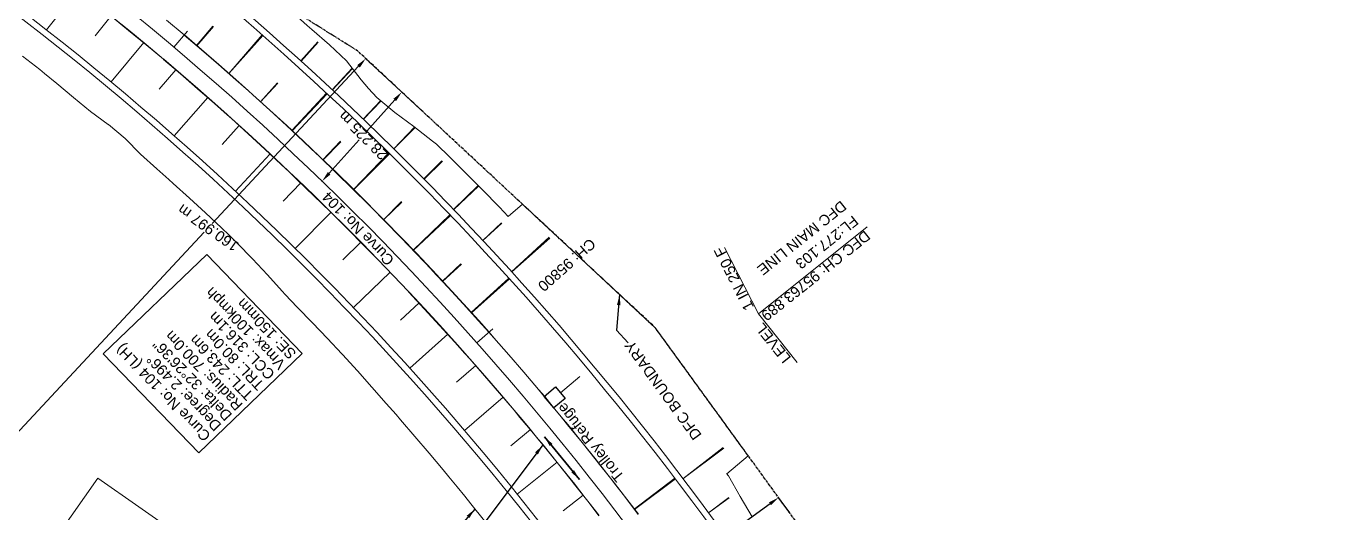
# Model space of a CAD drawing. Header units: metres. Extents: x 644418 to 1306172, y 3366650 to 6747308.
# Drawn here: x 655431.6 to 655736.7, y 3371952.9 to 3372068 of the extents above; entities that cross this region are included whole.
import ezdxf

# ---------------------------------------------------------------- set-up
doc = ezdxf.new("R2010")
doc.units = ezdxf.units.M
doc.header["$MEASUREMENT"] = 0
doc.linetypes.add('CENTER', pattern=[2, 1.25, -0.25, 0.25, -0.25])
doc.layers.get('Defpoints').update_dxf_attribs({"lineweight": 0})
for name, color, linetype, lineweight in [('BOUNDARY DIMENTION', 10, 'Continuous', 0), ('Proposed Chainage', 10, 'Continuous', 0), ('Proposed Curve_Details', 10, 'Continuous', 0), ('Proposed Curve_Details Connecting line', 10, 'Continuous', 0), ('PROPOSED DFC TRACK', 1, 'Continuous', 0), ('PROPOSED DFCC TOE LINE', 239, 'Continuous', 0), ('PROPOSED DFCC TOE SLOPES', 239, 'Continuous', 0), ('PROPOSED DFCC TRACK', 1, 'Continuous', 0), ('PROPOSED GRADES IN PLAN', 10, 'Continuous', 0)]:
    doc.layers.add(name, color=color, linetype=linetype, lineweight=lineweight)
for name, color, linetype in [('DFCC Boundary', 6, 'CENTER'), ('PROPOSED DFCC FORMATION LINE', 187, 'Continuous'), ('PROPOSED FORMATION LINE - PLAN', 187, 'Continuous'), ('Trolley Refuse', 10, 'Continuous')]:
    doc.layers.add(name, color=color, linetype=linetype)
doc.styles.get("Standard").update_dxf_attribs({"font": 'arial.ttf'})
doc.styles.add('Style-Arial', font='arial.ttf')
doc.dimstyles.new('DIM', dxfattribs={"dimtxt": 2.5, "dimasz": 2.5, "dimexe": 0.18, "dimexo": 0.0625, "dimgap": 0.09, "dimtad": 0, "dimtih": 1, "dimtoh": 1, "dimdec": 3, "dimzin": 0, "dimdsep": 46, "dimtxsty": 'Standard', "dimcen": 0.09, "dimadec": 0, "dimazin": 0, "dimtfac": 1, "dimtdec": 3, "dimtofl": 0, "dimtmove": 0, "dimatfit": 3, "dimfxl": 1, "dimtolj": 1, "dimtzin": 0, "dimarcsym": 0})
doc.dimstyles.new('ISO-25', dxfattribs={"dimtxt": 2.5, "dimasz": 2.5, "dimexe": 1.25, "dimexo": 0.625, "dimtad": 1, "dimtxsty": 'Standard', "dimcen": 2.5, "dimadec": 0, "dimazin": 0, "dimtfac": 1, "dimtmove": 0, "dimatfit": 3, "dimfxl": 1, "dimarcsym": 0})

# ---------------------------------------------------------------- blocks, each defined once
blk = doc.blocks.new('*D1632')
at = {"layer": 'BOUNDARY DIMENTION', "color": 0, "lineweight": -2, "transparency": 16777216}
for p, q in [((655520.2, 3372052.39), (655520.12, 3372052.46)), ((655518.59, 3372050.48), (655512.03, 3372043.14)), ((655503.11, 3372033.16), (655510.21, 3372041.1)), ((655501.4, 3372031.34), (655501.31, 3372031.42))]:
    blk.add_line(p, q, dxfattribs=at)
at = {"layer": 'BOUNDARY DIMENTION', "color": 0, "transparency": 16777216}
for points in [[(655518.27, 3372050.76), (655518.9, 3372050.2), (655520.25, 3372052.34)], [(655502.8, 3372033.44), (655503.42, 3372032.88), (655501.44, 3372031.3)]]:
    blk.add_solid(points, dxfattribs=at)
at = {"layer": 'Defpoints', "color": 0, "transparency": 16777216}
for p in [(655520.25, 3372052.34), (655520.25, 3372052.34), (655501.44, 3372031.3)]:
    blk.add_point(p, dxfattribs=at)
at = {"layer": 'BOUNDARY DIMENTION', "color": 0, "transparency": 16777216, "insert": (655511.12, 3372042.12), "char_height": 2.5, "attachment_point": 5, "rotation": 135}
blk.add_mtext('\\A1;28.225 m', dxfattribs=at)
blk = doc.blocks.new('*D1881')
at = {"layer": 'Defpoints', "color": 0, "linetype": 'Continuous', "ltscale": 0.5, "transparency": 16777216}
for p in [(655609.14, 3371956.6), (655611.78, 3371952.95), (655494.37, 3371867.81)]:
    blk.add_point(p, dxfattribs=at)
at = {"layer": 'DFCC Boundary', "color": 0, "linetype": 'Continuous', "lineweight": -2, "ltscale": 0.5, "transparency": 16777216}
for p, q in [((655607.12, 3371955.13), (655549.09, 3371913.05)), ((655611.75, 3371953), (655609.03, 3371956.74)), ((655493.75, 3371872.92), (655546.75, 3371911.35)), ((655494.33, 3371867.86), (655491.62, 3371871.6))]:
    blk.add_line(p, q, dxfattribs=at)
at = {"layer": 'DFCC Boundary', "color": 0, "linetype": 'Continuous', "ltscale": 0.5, "transparency": 16777216}
for points in [[(655606.87, 3371955.47), (655607.36, 3371954.79), (655609.14, 3371956.6)], [(655493.51, 3371873.26), (655493.99, 3371872.58), (655491.73, 3371871.45)]]:
    blk.add_solid(points, dxfattribs=at)
at = {"layer": 'DFCC Boundary', "color": 0, "linetype": 'Continuous', "ltscale": 0.5, "transparency": 16777216, "insert": (655547.92, 3371912.2), "char_height": 2.5, "attachment_point": 5, "rotation": 145}
blk.add_mtext('\\A1;145.036 m', dxfattribs=at)
blk = doc.blocks.new('*D1882')
at = {"layer": 'Defpoints', "color": 0, "linetype": 'Continuous', "ltscale": 0.5, "transparency": 16777216}
for p in [(655511.75, 3372060.25), (655525.31, 3372047.64), (655415.65, 3371929.77)]:
    blk.add_point(p, dxfattribs=at)
at = {"layer": 'DFCC Boundary', "color": 0, "linetype": 'Continuous', "lineweight": -2, "ltscale": 0.5, "transparency": 16777216}
for p, q in [((655510.05, 3372058.42), (655475.5, 3372021.29)), ((655525.26, 3372047.68), (655511.62, 3372060.38)), ((655403.79, 3371944.21), (655473.62, 3372019.27)), ((655415.6, 3371929.81), (655401.95, 3371942.5))]:
    blk.add_line(p, q, dxfattribs=at)
at = {"layer": 'DFCC Boundary', "color": 0, "linetype": 'Continuous', "ltscale": 0.5, "transparency": 16777216}
for points in [[(655509.74, 3372058.71), (655510.35, 3372058.14), (655511.75, 3372060.25)], [(655403.48, 3371944.49), (655404.09, 3371943.93), (655402.09, 3371942.38)]]:
    blk.add_solid(points, dxfattribs=at)
at = {"layer": 'DFCC Boundary', "color": 0, "linetype": 'Continuous', "ltscale": 0.5, "transparency": 16777216, "insert": (655474.56, 3372020.28), "char_height": 2.5, "attachment_point": 5, "rotation": 145}
blk.add_mtext('\\A1;160.997 m', dxfattribs=at)

msp = doc.modelspace()

# ---------------------------------------------------------------- linework, layer by layer
at = {"layer": 'DFCC Boundary', "ltscale": 0.5, "flags": 128}
msp.add_lwpolyline([(655695.597, 3371812.1897), (655640.8822, 3371912.823), (655580.0449, 3371996.7158), (655509.7792, 3372062.0857), (655426.9534, 3372113.9756), (655342.6069, 3372167.9462), (655257.8854, 3372221.2222), (655173.2688, 3372275.363), (655087.3459, 3372327.2788), (655002.8598, 3372380.6107), (654914.5097, 3372429.9473), (654741.1355, 3372529.4419), (654650.033, 3372576.4159), (654568.6995, 3372626.155), (654571.9877, 3372630.6369), (654391.4686, 3372756.327), (654377.1337, 3372736.8494), (654004.4289, 3373016.6995), (654007.7887, 3373020.6424), (653690.5739, 3373253.6486), (653690.5425, 3373253.6059), (653433.8132, 3373453.1485), (653440.7668, 3373462.5592), (653208.8394, 3373636.5534), (653216.1698, 3373646.5105), (653142.1983, 3373700.8896), (653053.6963, 3373771.1122), (652994.4341, 3373810.5255), (652929.3691, 3373859.5713), (652860.9168, 3373902.1103), (652749.6028, 3373984.4705), (652631.2396, 3374070.7175), (652636.2281, 3374078.1704), (652537.912, 3374145.7283), (652392.904, 3374241.2711), (652388.7719, 3374235.6812), (652308.569, 3374304.8076), (652315.9256, 3374314.7669), (652103.9815, 3374448.7876), (652083.1937, 3374464.1943), (652072.7494, 3374471.9329), (652052.3219, 3374487.0684), (652038.1897, 3374497.5387), (652024.0173, 3374508.0388), (652009.8347, 3374518.5254), (651995.6683, 3374529), (651981.7515, 3374539.2836), (651967.8828, 3374549.5317), (651954.6903, 3374559.2866), (651941.4997, 3374569.04), (651923.9377, 3374582.0168), (651906.3215, 3374595.0337), (651892.0868, 3374605.5547), (651877.7985, 3374616.1153), (651861.6288, 3374628.0564), (651845.5071, 3374639.9619), (651829.5757, 3374651.7544), (651824.7911, 3374655.296), (651813.6747, 3374663.5244), (651797.4592, 3374675.4968), (651792.6217, 3374679.0685), (651809.3453, 3374701.6999), (651798.0335, 3374710.0518), (651782.3495, 3374721.6444), (651766.6655, 3374733.2369), (651750.5163, 3374745.1875), (651734.3118, 3374757.179), (651717.3274, 3374769.6994), (651700.4625, 3374782.1317), (651684.6001, 3374793.8578), (651668.5938, 3374805.6902), (651652.6806, 3374817.4203), (651636.8173, 3374829.1137), (651620.9269, 3374840.8662), (651604.9647, 3374852.6718), (651588.7459, 3374864.6312), (651572.5882, 3374876.5455), (651556.6943, 3374888.2868), (651540.8409, 3374899.9983), (651524.5553, 3374912.0488), (651508.2568, 3374924.109), (651492.7938, 3374935.5157), (651477.3997, 3374946.8715), (651461.3291, 3374958.7436), (651445.2311, 3374970.6359), (651429.3555, 3374982.3615), (651413.4375, 3374994.1184), (651396.6322, 3375006.522), (651379.7761, 3375018.963), (651363.6644, 3375030.8565), (651352.7728, 3375038.8965), (651331.6522, 3375054.4784), (651315.7738, 3375066.1947), (651299.7306, 3375078.0412), (651283.6239, 3375089.9346), (651273.9044, 3375097.1057), (651264.2377, 3375104.2378), (651243.4187, 3375119.6324), (651222.5077, 3375135.095), (651201.5462, 3375150.5784), (651180.4926, 3375166.1298), (651161.7365, 3375179.9701), (651143.0969, 3375193.7244), (651126.6442, 3375205.9373), (651110.0563, 3375218.2505), (651088.7204, 3375233.9244), (651067.5473, 3375249.4788), (651049.4448, 3375262.8672), (651031.0656, 3375276.4601), (651013.3004, 3375289.5618), (650995.6557, 3375302.5748), (650975.556, 3375317.4171), (650955.4878, 3375332.2363), (650948.8014, 3375337.1771), (650951.4372, 3375340.7501), (650937.0874, 3375351.3535), (650916.0918, 3375366.8677), (650897.9224, 3375380.2929), (650879.805, 3375393.6796), (650866.8386, 3375403.2309), (650853.9116, 3375412.7532), (650835.5886, 3375426.289), (650817.2946, 3375439.8035), (650797.968, 3375454.1206), (650778.7222, 3375468.3781), (650760.7655, 3375481.6337), (650742.8011, 3375494.8949), (650723.0807, 3375509.4255), (650703.3693, 3375523.9495), (650688.6613, 3375534.8372), (650673.8463, 3375545.804), (650653.7938, 3375560.6295), (650633.6894, 3375575.4932), (650612.6421, 3375591.0542), (650592.0153, 3375606.3042), (650570.0328, 3375622.5591), (650548.5001, 3375638.4814), (650530.5234, 3375651.793), (650512.3606, 3375665.2423), (650494.7465, 3375678.2665), (650476.9008, 3375691.462), (650459.2976, 3375704.4721), (650441.3132, 3375717.7633), (650427.1261, 3375728.1319), (650413.8099, 3375737.864), (650402.677, 3375746.2697), (650389.8486, 3375755.6668), (650377.7322, 3375764.5425), (650360.7275, 3375777.1141), (650343.7744, 3375789.6482), (650325.0342, 3375803.5254), (650306.3109, 3375817.39), (650287.6225, 3375831.2124), (650268.717, 3375845.1957), (650250.337, 3375858.8009), (650231.8256, 3375872.5033), (650215.4559, 3375884.6355), (650199.261, 3375896.6381), (650189.9351, 3375903.5429), (650184.6476, 3375907.4517), (650170.3331, 3375918.0338), (650153.2211, 3375930.7288), (650135.9365, 3375943.5518), (650119.2313, 3375955.9159), (650102.3769, 3375968.3905), (650085.2738, 3375981.0461), (650068.2078, 3375993.6742), (650052.7787, 3376005.1011), (650037.4384, 3376016.4621), (650022.1728, 3376027.766), (650006.9632, 3376039.0283), (649974.7512, 3376062.8762), (649961.4537, 3376072.7117), (649948.2091, 3376082.508), (649944.476, 3376085.2722), (649918.728, 3376050.5341), (649909.4316, 3376057.4177), (649896.4092, 3376067.0604), (649893.7832, 3376069.0128), (649891.1645, 3376070.9437), (649888.4639, 3376072.9569), (649875.744, 3376082.3694), (649867.5551, 3376088.4016), (649853.4118, 3376098.8745), (649839.2513, 3376109.3603), (649829.0749, 3376116.9005), (649827.2194, 3376118.2675), (649818.0867, 3376125.0366), (649808.8566, 3376131.8779), (649793.2502, 3376143.4201), (649777.6288, 3376154.9733), (649763.6321, 3376165.3144), (649749.5741, 3376175.7007), (649733.9228, 3376187.2754), (649718.3343, 3376198.8036), (649705.3241, 3376208.4391), (649692.3703, 3376218.0327), (649678.0208, 3376228.6769), (649663.5747, 3376239.3366), (649646.4625, 3376252.0623), (649634.6272, 3376260.744), (649624.9192, 3376267.9946), (649615.0208, 3376275.3876), (649599.9831, 3376286.4834), (649588.9857, 3376294.598), (649590.032, 3376296.0132), (649586.1685, 3376298.8639), (649569.3593, 3376311.3207), (649552.641, 3376323.7102), (649537.2353, 3376335.0739), (649521.9792, 3376346.327), (649506.2408, 3376358.0035), (649490.3575, 3376369.7875), (649475.7578, 3376380.5673), (649461.1933, 3376391.3211), (649445.4753, 3376402.9572), (649429.8494, 3376414.5253), (649414.4906, 3376425.9209), (649378.3483, 3376452.6365), (649368.4603, 3376459.9984), (649352.6509, 3376471.6682), (649336.6992, 3376483.4434), (649322.3941, 3376494.1037), (649307.6557, 3376505.0862), (649290.8736, 3376517.4208), (649273.972, 3376529.8435), (649258.1992, 3376541.4854), (649242.2966, 3376553.2232), (649226.5432, 3376564.8634), (649210.8826, 3376576.435), (649195.2207, 3376588.0769), (649179.5326, 3376599.7383), (649164.9134, 3376610.5118), (649150.5177, 3376621.1205), (649135.415, 3376632.3287), (649120.2337, 3376643.5954), (649107.8929, 3376652.6743), (649095.5927, 3376661.7234), (649079.5687, 3376673.5769), (649063.4846, 3376685.4748), (649046.5651, 3376697.9756), (649029.6506, 3376710.4727), (649013.3465, 3376722.5351), (648996.9805, 3376734.6431), (648980.3936, 3376746.8979), (648963.6626, 3376759.259), (648946.7453, 3376771.7643), (648929.6945, 3376784.3682), (648913.5118, 3376796.3614), (648897.2206, 3376808.435), (648876.2496, 3376823.9678), (648855.1325, 3376839.6089), (648839.3985, 3376851.2044), (648823.6596, 3376862.8037), (648806.187, 3376875.7235), (648788.7814, 3376888.5937), (648772.4766, 3376900.6763), (648756.1277, 3376912.7915), (648748.6058, 3376918.3049), (648733.321, 3376929.6306), (648718.1841, 3376940.8501), (648694.1574, 3376958.9078), (648686.9154, 3376964.1595), (648685.9321, 3376964.8321), (648667.95, 3376978.2197), (648649.3198, 3376992.1471), (648633.5557, 3377003.8368), (648617.684, 3377015.6038), (648613.3865, 3377018.7718), (648613.1308, 3377018.4261), (648605.39, 3377024.1325), (648593.439, 3377032.9404), (648576.5994, 3377045.3816), (648559.8787, 3377057.7351), (648542.9247, 3377070.3132), (648525.9483, 3377082.908), (648511.3109, 3377093.7409), (648496.5572, 3377104.6599), (648477.562, 3377118.7172), (648458.5464, 3377132.7896), (648451.3349, 3377138.2101), (648435.5918, 3377149.862), (648422.1096, 3377159.9046), (648408.3664, 3377170.0637), (648394.6863, 3377180.1761), (648381.6588, 3377189.818), (648368.6059, 3377199.4787), (648354.1188, 3377210.196), (648339.6473, 3377220.9017), (648325.8166, 3377231.1386), (648311.9735, 3377241.3853), (648297.2469, 3377252.2824), (648283.6168, 3377262.3688), (648282.6002, 3377260.9951), (648281.5015, 3377261.8082), (648268.446, 3377271.4578), (648255.3849, 3377281.1115), (648243.3023, 3377290.0413), (648231.5826, 3377298.7116), (648230.1246, 3377299.843), (648216.137, 3377310.1827), (648202.3989, 3377320.3379), (648187.9045, 3377331.0225), (648173.4524, 3377341.7035), (648159.964, 3377351.7009), (648146.3755, 3377361.7726), (648132.3698, 3377372.1252), (648118.3132, 3377382.5155), (648104.5683, 3377392.6752), (648090.8453, 3377402.8186), (648079.0331, 3377411.5788), (648067.1746, 3377420.3734), (648052.1864, 3377431.461), (648037.1291, 3377442.5999), (648023.4384, 3377452.7367), (648009.6421, 3377462.9518), (647998.5681, 3377471.1475), (647977.6651, 3377486.6371), (647970.8013, 3377491.7424), (647954.3046, 3377504.0127), (647940.5645, 3377514.1537), (647927.1436, 3377524.0583), (647912.5029, 3377534.9198), (647897.7662, 3377545.8524), (647883.3488, 3377556.5286), (647868.9785, 3377567.1699), (647855.3948, 3377577.2425), (647841.7032, 3377587.3948), (647828.8284, 3377596.8277), (647815.9828, 3377606.2395), (647798.869, 3377618.9232), (647787.996, 3377626.9816), (647769.1212, 3377640.9619), (647756.6675, 3377650.183), (647742.624, 3377660.5991), (647728.5049, 3377671.0713), (647713.635, 3377682.0926), (647698.699, 3377693.1628), (647681.9918, 3377705.517), (647665.4025, 3377717.7839), (647652.0515, 3377727.6811), (647638.8028, 3377737.5025), (647625.2604, 3377747.546), (647611.724, 3377757.585), (647601.846, 3377764.9047), (647586.5632, 3377776.2354), (647574.9107, 3377784.8659), (647552.1318, 3377801.7377), (647544.5766, 3377807.3492), (647531.2096, 3377817.2774), (647518.7824, 3377826.4783), (647506.3678, 3377835.6698), (647493.0662, 3377845.5438), (647479.7149, 3377855.4547), (647466.3541, 3377865.3556), (647452.9886, 3377875.26), (647440.1702, 3377884.755), (647427.3392, 3377894.2595), (647421.9004, 3377898.2902), (647422.4016, 3377898.9655), (647413.1507, 3377905.8213), (647398.5546, 3377916.6386), (647385.2867, 3377926.4568), (647372.1159, 3377936.2032), (647357.4127, 3377947.1112), (647351.2811, 3377951.6601), (647330.0092, 3377967.4105), (647317.4471, 3377976.6964), (647304.414, 3377986.3606), (647291.335, 3377996.0589), (647278.7541, 3378005.3917), (647266.0777, 3378014.7954), (647252.9457, 3378024.4462), (647239.9839, 3378033.9719), (647225.7512, 3378044.5255), (647211.5179, 3378055.0796), (647196.511, 3378066.208), (647181.4966, 3378077.3419), (647167.7872, 3378087.5064), (647154.0498, 3378097.6917), (647140.7668, 3378107.5414), (647127.4862, 3378117.3893), (647113.2521, 3378127.9375), (647099.0375, 3378138.4713), (647085.0268, 3378148.8592), (647070.9977, 3378159.2608), (647056.5444, 3378169.9697), (647042.0873, 3378180.6814), (647027.5624, 3378191.4464), (647013.0728, 3378202.1851), (646999.864, 3378211.9684), (646986.6741, 3378221.7376), (646973.6148, 3378231.4185), (646960.4875, 3378241.1499), (646945.7953, 3378252.0414), (646931.0256, 3378262.9902), (646930.6274, 3378263.2852), (646951.9475, 3378292.0562)], dxfattribs=at)
at = {"layer": 'Proposed Chainage', "linetype": 'Continuous', "lineweight": 0, "flags": 128}
for points in [[(655469.7205, 3372066.756), (655466.4916, 3372062.9383)], [(655541.7191, 3371996.4543), (655537.9796, 3371993.1353)]]:
    msp.add_lwpolyline(points, dxfattribs=at)
at = {"layer": 'Proposed Curve_Details'}
msp.add_lwpolyline([(655496.7341, 3371990.6), (655472.3394, 3371967.1566), (655449.834, 3371990.5753), (655474.2288, 3372014.0186)], close=True, dxfattribs=at)
at = {"layer": 'Proposed Curve_Details Connecting line'}
msp.add_lwpolyline([(655477.5237, 3371940.9111), (655458.1177, 3371913.1965), (655429.1289, 3371933.4947), (655448.5349, 3371961.2093)], close=True, dxfattribs=at)
at = {"layer": 'PROPOSED DFCC FORMATION LINE', "lineweight": 0, "flags": 128}
for points in [[(655566.7613, 3371952.3135), (655564.4286, 3371955.336), (655563.5012, 3371956.5282), (655560.6814, 3371960.1208), (655560.2091, 3371960.7178), (655556.8849, 3371964.8821), (655553.529, 3371969.0209), (655552.0097, 3371970.8734), (655550.1415, 3371973.1338), (655548.1273, 3371975.5493), (655546.7227, 3371977.2207), (655543.2726, 3371981.2813), (655539.7916, 3371985.3153), (655536.2798, 3371989.3227), (655535.1376, 3371990.6128), (655532.7374, 3371993.303), (655529.1647, 3371997.2561), (655525.5618, 3372001.1817), (655521.929, 3372005.0797), (655521.7228, 3372005.2991), (655518.2665, 3372008.9497), (655514.5744, 3372012.7916), (655510.8531, 3372016.6051), (655507.894, 3372019.5961), (655507.1026, 3372020.39), (655503.3234, 3372024.1461), (655499.5154, 3372027.8732), (655495.6791, 3372031.571), (655493.6624, 3372033.4923), (655491.8146, 3372035.2393), (655487.9221, 3372038.878), (655484.0019, 3372042.4868), (655480.0542, 3372046.0654), (655479.0397, 3372046.9763), (655476.0792, 3372049.6138), (655472.0771, 3372053.1316), (655468.0483, 3372056.6187), (655464.0376, 3372060.037), (655463.9929, 3372060.0748), (655459.9111, 3372063.4998), (655455.8033, 3372066.8935), (655451.6696, 3372070.2556)], [(655566.8009, 3371952.3439), (655564.4681, 3371955.3666), (655563.5407, 3371956.5589), (655560.7206, 3371960.1518), (655560.2483, 3371960.7489), (655556.9239, 3371964.9135), (655553.5677, 3371969.0525), (655552.0483, 3371970.9052), (655550.18, 3371973.1657), (655548.1656, 3371975.5814), (655546.7609, 3371977.2529), (655543.3106, 3371981.3138), (655539.8293, 3371985.3482), (655536.3173, 3371989.3558), (655535.175, 3371990.646), (655532.7746, 3371993.3364), (655529.2017, 3371997.2897), (655525.5985, 3372001.2157), (655521.9654, 3372005.1139), (655521.7593, 3372005.3333), (655518.3026, 3372008.9842), (655514.6103, 3372012.8263), (655510.8887, 3372016.6401), (655507.9295, 3372019.6314), (655507.138, 3372020.4253), (655503.3585, 3372024.1817), (655499.5503, 3372027.909), (655495.7137, 3372031.6071), (655493.6968, 3372033.5286), (655491.8489, 3372035.2757), (655487.9561, 3372038.9147), (655484.0356, 3372042.5237), (655480.0876, 3372046.1026), (655479.073, 3372047.0135), (655476.1123, 3372049.6512), (655472.11, 3372053.1693), (655468.0809, 3372056.6566), (655464.0699, 3372060.0751), (655464.0252, 3372060.113), (655459.9431, 3372063.5383), (655455.835, 3372066.9322), (655451.701, 3372070.2945)], [(655576.0136, 3371952.6244), (655572.7509, 3371956.9099), (655570.393, 3371959.9652), (655569.4555, 3371961.1703), (655566.6051, 3371964.8019), (655566.1277, 3371965.4053), (655562.7675, 3371969.6148), (655559.3752, 3371973.7984), (655557.8394, 3371975.6711), (655555.9509, 3371977.956), (655553.9148, 3371980.3977), (655552.495, 3371982.0872), (655549.0075, 3371986.1918), (655545.4887, 3371990.2696), (655541.9389, 3371994.3204), (655540.7843, 3371995.6245), (655538.3581, 3371998.3439), (655534.7466, 3372002.3398), (655531.1047, 3372006.3081), (655527.4324, 3372010.2483), (655527.224, 3372010.4701), (655523.7302, 3372014.1603), (655519.9981, 3372018.0438), (655516.2364, 3372021.8987), (655513.2453, 3372024.9222), (655512.4453, 3372025.7246), (655508.625, 3372029.5215), (655504.7758, 3372033.289), (655500.8979, 3372037.0269), (655498.8593, 3372038.9691), (655496.9915, 3372040.735), (655493.0568, 3372044.4132), (655489.094, 3372048.0611), (655485.1035, 3372051.6785), (655484.078, 3372052.5992), (655481.0854, 3372055.2653), (655477.04, 3372058.8213), (655472.9674, 3372062.3462), (655468.9133, 3372065.8016), (655468.868, 3372065.8398), (655464.742, 3372069.302)], [(655576.0535, 3371952.6545), (655572.7906, 3371956.9403), (655570.4325, 3371959.9958), (655569.495, 3371961.201), (655566.6443, 3371964.8329), (655566.1669, 3371965.4364), (655562.8064, 3371969.6461), (655559.4139, 3371973.8301), (655557.878, 3371975.7029), (655555.9894, 3371977.9879), (655553.9532, 3371980.4298), (655552.5332, 3371982.1194), (655549.0455, 3371986.2243), (655545.5265, 3371990.3024), (655541.9763, 3371994.3535), (655540.8217, 3371995.6577), (655538.3953, 3371998.3773), (655534.7836, 3372002.3735), (655531.1414, 3372006.342), (655527.4689, 3372010.2825), (655527.2605, 3372010.5043), (655523.7664, 3372014.1948), (655520.034, 3372018.0786), (655516.272, 3372021.9337), (655513.2807, 3372024.9575), (655512.4807, 3372025.76), (655508.6601, 3372029.5571), (655504.8107, 3372033.3248), (655500.9324, 3372037.063), (655498.8937, 3372039.0053), (655497.0257, 3372040.7714), (655493.0908, 3372044.4498), (655489.1277, 3372048.098), (655485.1369, 3372051.7157), (655484.1114, 3372052.6365), (655481.1185, 3372055.3028), (655477.0728, 3372058.859), (655473, 3372062.3841), (655468.9456, 3372065.8397), (655468.9003, 3372065.878), (655464.774, 3372069.3404)]]:
    msp.add_lwpolyline(points, dxfattribs=at)
at = {"layer": 'PROPOSED DFCC TOE LINE', "lineweight": 0, "flags": 128}
for points in [[(655667.8644, 3371824.4924), (655667.3891, 3371825.4002), (655664.9139, 3371830.126), (655662.4295, 3371834.8635), (655659.9383, 3371839.6021), (655657.4361, 3371844.344), (655654.9205, 3371849.0879), (655652.389, 3371853.8324), (655649.8391, 3371858.5763), (655647.2685, 3371863.3182), (655644.6746, 3371868.0565), (655642.0552, 3371872.79), (655639.4077, 3371877.517), (655636.7298, 3371882.236), (655634.0191, 3371886.9455), (655631.2732, 3371891.6438), (655628.5058, 3371896.3027, 0.10707632), (655421.2253, 3372117.454, 0.10707632)], [(655668.4974, 3371826.517), (655666.2427, 3371830.8219), (655663.7575, 3371835.5608), (655661.2655, 3371840.3011), (655658.7621, 3371845.0454), (655656.2448, 3371849.7923), (655653.7113, 3371854.5406), (655651.1591, 3371859.2889), (655648.5857, 3371864.0357), (655645.9888, 3371868.7798), (655643.3658, 3371873.5196), (655640.7143, 3371878.2536), (655638.0321, 3371882.9803), (655635.3166, 3371887.6981), (655632.5656, 3371892.4053), (655629.794, 3371897.0712, 0.09893925), (655440.874, 3372105.2544, 0.09893925)], [(655639.5613, 3371810.4234), (655639.395, 3371810.741), (655636.9211, 3371815.4644), (655634.4516, 3371820.1733), (655631.9793, 3371824.8762), (655629.5034, 3371829.5681), (655627.0218, 3371834.2479), (655624.5321, 3371838.9142), (655622.0319, 3371843.5657), (655619.5189, 3371848.2012), (655616.9909, 3371852.8193), (655614.4455, 3371857.4187), (655611.8807, 3371861.9981), (655609.2942, 3371866.5561), (655606.6839, 3371871.0912), (655604.0476, 3371875.6022), (655601.3676, 3371880.1137, 0.11334938), (655389.1444, 3372100.9494)], [(655638.7697, 3371808.7017), (655638.0662, 3371810.0451), (655635.5923, 3371814.7684), (655633.1236, 3371819.476), (655630.6521, 3371824.1772), (655628.1775, 3371828.8668), (655625.6975, 3371833.5435), (655623.2098, 3371838.206), (655620.7119, 3371842.8532), (655618.2016, 3371847.4836), (655615.6767, 3371852.096), (655613.135, 3371856.6891), (655610.5741, 3371861.2615), (655607.9919, 3371865.8118), (655605.3863, 3371870.3387), (655602.7552, 3371874.8407), (655600.0794, 3371879.3452, 0.11334729), (655388.3253, 3372099.6928)]]:
    msp.add_lwpolyline(points, format="xyb", dxfattribs=at)
for points in [[(655492.7331, 3372072.765), (655494.8903, 3372070.8498), (655497.9606, 3372068.0928), (655499.0133, 3372067.1414), (655503.1807, 3372063.4814), (655507.2305, 3372059.6924), (655510.6446, 3372055.229), (655512.3615, 3372053.1982), (655514.3357, 3372051.0752), (655518.6328, 3372047.5554), (655523.0823, 3372044.1797), (655527.5283, 3372040.785), (655528.4607, 3372040.0659), (655531.5803, 3372036.9868), (655535.5036, 3372033.0592), (655539.4113, 3372029.1149), (655543.0704, 3372025.3652), (655543.2894, 3372025.1405), (655545.3361, 3372023.0007)], [(655539.7634, 3371951.1073), (655536.5414, 3371955.1383), (655535.0828, 3371956.943), (655533.2864, 3371959.143), (655531.3485, 3371961.4934), (655529.9971, 3371963.1198), (655526.6774, 3371967.0716), (655523.33, 3371971.0003), (655519.972, 3371974.9207), (655518.8839, 3371976.1869), (655516.5972, 3371978.8276), (655513.1925, 3371982.7093), (655509.758, 3371986.5655), (655506.2609, 3371990.3648), (655506.0617, 3371990.578), (655502.7222, 3371994.1256), (655499.1545, 3371997.8591), (655495.5578, 3372001.5647), (655492.7456, 3372004.5191), (655492.0185, 3372005.3285), (655488.5395, 3372009.1567), (655485.0298, 3372012.9595), (655481.4368, 3372016.6816), (655479.4864, 3372018.553), (655477.6994, 3372020.2549), (655473.9354, 3372023.8004), (655470.1451, 3372027.3181), (655466.3163, 3372030.7938), (655465.3272, 3372031.6727), (655462.4413, 3372034.2179), (655458.6065, 3372037.688), (655454.9535, 3372041.3719), (655451.0474, 3372044.6783), (655451.0011, 3372044.7117), (655446.7832, 3372047.7325), (655442.7931, 3372051.0222), (655438.8461, 3372054.3654), (655435.97, 3372056.7492), (655434.8598, 3372057.6624), (655430.7871, 3372060.8514)], [(655545.3361, 3372023.0007), (655548.7407, 3372025.8388), (655580.0449, 3371996.7158), (655601.9976, 3371966.4437), (655596.9261, 3371962.216)], [(655596.8758, 3371962.2801), (655597.3016, 3371961.7377), (655600.0701, 3371956.8761), (655602.8759, 3371952.0534)]]:
    msp.add_lwpolyline(points, dxfattribs=at)
at = {"layer": 'PROPOSED DFCC TOE SLOPES', "linetype": 'Continuous', "lineweight": 0, "flags": 128}
for points in [[(655443.8779, 3372076.5128), (655436.4475, 3372067.0265)], [(655451.6637, 3372070.3245), (655447.8802, 3372065.6356)], [(655471.8168, 3372063.3269), (655475.7006, 3372067.9331)], [(655471.8574, 3372063.2923), (655475.8064, 3372067.8429)], [(655459.3576, 3372064.022), (655451.6557, 3372054.7547)], [(655479.4099, 3372056.7381), (655487.3078, 3372065.8392)], [(655479.4499, 3372056.703), (655487.4764, 3372065.691)], [(655496.4289, 3372059.6858), (655500.4421, 3372064.1798)], [(655496.4684, 3372059.65), (655500.5451, 3372064.0865)], [(655466.9619, 3372057.6103), (655463.0454, 3372053.0319)], [(655503.8317, 3372052.8839), (655508.5285, 3372057.9953)], [(655503.8706, 3372052.8475), (655508.6221, 3372057.8731)], [(655486.9085, 3372050.0422), (655490.9218, 3372054.5362)], [(655486.948, 3372050.0064), (655491.0247, 3372054.4429)], [(655494.3113, 3372043.2404), (655502.4648, 3372052.1135)], [(655494.3503, 3372043.204), (655502.6288, 3372051.9601)], [(655474.4742, 3372051.0912), (655466.512, 3372042.0466)], [(655511.1371, 3372045.9776), (655515.2765, 3372050.3558)], [(655511.1754, 3372045.9406), (655515.3765, 3372050.2594)], [(655481.8931, 3372044.4659), (655477.8481, 3372040.0007)], [(655518.3436, 3372038.9681), (655523.2722, 3372044.0348)], [(655518.3821, 3372038.9297), (655523.3979, 3372043.9388)], [(655501.6167, 3372036.334), (655505.7561, 3372040.7122)], [(655501.6551, 3372036.297), (655505.8561, 3372040.6158)], [(655489.2171, 3372037.7359), (655481.0011, 3372028.9213)], [(655508.8232, 3372029.3245), (655517.2258, 3372037.9625)], [(655508.8618, 3372029.2862), (655517.3882, 3372037.8011)], [(655525.4483, 3372031.854), (655529.7116, 3372036.1114)], [(655525.4866, 3372031.8153), (655529.8114, 3372036.0106)], [(655496.4447, 3372030.9025), (655492.2745, 3372026.554)], [(655532.4493, 3372024.6376), (655538.2613, 3372030.2756)], [(655532.4861, 3372024.5992), (655538.3796, 3372030.1563)], [(655515.928, 3372022.2104), (655520.1912, 3372026.4679)], [(655515.9663, 3372022.1717), (655520.291, 3372026.367)], [(655503.5741, 3372023.9673), (655495.1097, 3372015.3909)], [(655522.9289, 3372014.994), (655531.5781, 3372023.3843)], [(655522.9658, 3372014.9557), (655531.7333, 3372023.2227)], [(655539.3463, 3372017.3236), (655543.73, 3372021.457)], [(655539.3827, 3372017.2846), (655543.8247, 3372021.3553)], [(655546.1388, 3372009.9122), (655555.0228, 3372018.0537)], [(655510.6019, 3372016.93), (655506.3079, 3372012.7036)], [(655546.1746, 3372009.8727), (655555.1733, 3372017.8871)], [(655529.826, 3372007.68), (655534.2096, 3372011.8134)], [(655517.5273, 3372009.791), (655508.8189, 3372001.4624)], [(655529.8623, 3372007.641), (655534.3044, 3372011.7118)], [(655536.6185, 3372000.2687), (655545.5024, 3372008.4101)], [(655536.6542, 3372000.2291), (655545.653, 3372008.2435)], [(655524.351, 3372002.5542), (655519.9382, 3371998.4521)], [(655531.0712, 3371995.2212), (655522.1299, 3371987.1432)], [(655537.6865, 3371987.7934), (655533.1588, 3371983.8183)], [(655557.6481, 3371981.3028), (655562.2327, 3371985.1914)], [(655544.1956, 3371980.2721), (655535.0287, 3371972.451)], [(655550.5978, 3371972.6602), (655545.9589, 3371968.8156)], [(655586.5509, 3371961.0694), (655596.1002, 3371968.4189)], [(655586.5831, 3371961.0271), (655596.2358, 3371968.2407)], [(655556.8886, 3371964.957), (655547.5001, 3371957.4033)], [(655575.0929, 3371953.8337), (655584.6422, 3371961.1832)], [(655575.125, 3371953.7915), (655584.7778, 3371961.0051)], [(655563.0667, 3371957.1628), (655558.3185, 3371953.4541)], [(655592.5691, 3371953.0168), (655597.3954, 3371956.6236)], [(655592.6008, 3371952.9739), (655597.4779, 3371956.5117)]]:
    msp.add_lwpolyline(points, dxfattribs=at)
at = {"layer": 'PROPOSED DFCC TRACK', "color": 12, "flags": 128}
msp.add_lwpolyline([(655736.6556, 3371659.0659), (655653.392, 3371818.0706), (655650.9175, 3371822.7952), (655648.4405, 3371827.5184), (655645.9588, 3371832.2391), (655643.4698, 3371836.9561), (655640.9712, 3371841.6679), (655638.4605, 3371846.3733), (655635.9355, 3371851.071), (655633.3937, 3371855.7597), (655630.8327, 3371860.4379), (655628.2504, 3371865.1044), (655625.6442, 3371869.7576), (655623.012, 3371874.3961), (655620.3515, 3371879.0184), (655617.6604, 3371883.623), (655614.9366, 3371888.2084, 0.11337105), (655397.7721, 3372114.1859)], format="xyb", dxfattribs=at)
at = {"layer": 'PROPOSED GRADES IN PLAN', "linetype": 'Continuous', "lineweight": 0}
msp.add_line((655630.0595, 3372020.526), (655604.3689, 3371999.9918), dxfattribs=at)
at = {"layer": 'PROPOSED GRADES IN PLAN', "linetype": 'Continuous', "lineweight": 0, "flags": 128}
msp.add_lwpolyline([(655613.5544, 3371988.4997), (655604.3689, 3371999.9918), (655596.4056, 3372015.6633)], dxfattribs=at)
at = {"layer": 'Trolley Refuse'}
msp.add_lwpolyline([(655556.0887, 3371977.7904), (655553.8476, 3371980.4788), (655556.536, 3371982.7199), (655558.7771, 3371980.0315)], close=True, dxfattribs=at)

# ---------------------------------------------------------------- texts
at = {"layer": 'DFCC Boundary', "linetype": 'Continuous', "ltscale": 5}
msp.add_text('DFC BOUNDARY', height=2.5, rotation=126.054213, dxfattribs=at).set_placement((655591.1118, 3371971.3736))
at = {"layer": 'Proposed Chainage', "lineweight": 0, "insert": (655552.9377, 3372005.9947), "char_height": 2.5, "attachment_point": 6, "rotation": 221.590671, "line_spacing_factor": 0.6, "style": 'Style-Arial'}
msp.add_mtext('CH: 95800', dxfattribs=at)
at = {"layer": 'Proposed Curve_Details', "insert": (655495.5653, 3371990.7669), "char_height": 2.5, "attachment_point": 7, "rotation": 133.860684, "line_spacing_factor": 0.84, "style": 'Style-Arial'}
msp.add_mtext('Curve No: 104 (LH)\\PDegree: 2.496%%D\\PDelta: 32%%D26\'36"\\PRadius: 700.0m\\PTTL: 243.6m\\PTRL: 80.0m\\PCCL: 316.1m\\PVmax: 100kmph\\PSE: 150mm', dxfattribs=at)
at = {"layer": 'PROPOSED GRADES IN PLAN', "linetype": 'Continuous', "lineweight": 0, "char_height": 2.5, "style": 'Style-Arial'}
for s, insert, attachment_point, rotation, line_spacing_factor in [('{\\C1;DFC CH: 95763.889\\PFL:277.103\\P}DFC MAIN LINE', (655627.4372, 3372022.3845), 4, 218.634967, 1.08), ('1 IN 250 F', (655603.4285, 3372001.5967), 7, 116.937018, 0.84), ('LEVEL', (655605.4356, 3371998.0968), 9, 128.634967, 0.84)]:
    msp.add_mtext(s, dxfattribs=dict(at, insert=insert, attachment_point=attachment_point, rotation=rotation, line_spacing_factor=line_spacing_factor))
at = {"layer": 'Trolley Refuse', "style": 'Style-Arial'}
for s, rotation, p in [('Curve No: 104', 133.860684, (655518.6348, 3372012.835)), ('Trolley Refuge', 128.956082, (655572.8613, 3371961.5932))]:
    msp.add_text(s, height=2.5, rotation=rotation, dxfattribs=at).set_placement(p)

# ---------------------------------------------------------------- dimensions: what is measured, and where the dimension line sits
at = {"layer": 'BOUNDARY DIMENTION'}
dim = msp.add_linear_dim(base=(655520.2512, 3372052.3434), p1=(655501.4421, 3372031.2983), p2=(655520.2512, 3372052.3434), angle=48.211184, dimstyle='DIM', override={"dimpost": ' m'}, dxfattribs=at)
dim.commit()
dim.dimension.update_dxf_attribs({"geometry": '*D1632', "text_midpoint": (655511.1172, 3372042.1235), "dimtype": 129, "text_rotation": 135})
at = {"layer": 'DFCC Boundary', "linetype": 'Continuous', "ltscale": 0.5}
for base, p1, p2, angle, override, picture, middle in [((655511.7484, 3372060.2537), (655415.6456, 3371929.765), (655525.3073, 3372047.6396), 47.067183, {"dimpost": ' m'}, '*D1882', (655474.562, 3372020.2824)), ((655609.1393, 3371956.5955), (655494.3688, 3371867.8062), (655611.7817, 3371952.9516), 35.948844, {"dimpost": ' m', "dimtmove": 2}, '*D1881', (655547.9195, 3371912.2002))]:
    dim = msp.add_linear_dim(base=base, p1=p1, p2=p2, angle=angle, dimstyle='DIM', override=override, dxfattribs=at)
    dim.commit()
    dim.dimension.update_dxf_attribs({"geometry": picture, "text_midpoint": middle, "dimtype": 129, "text_rotation": 145})

# ---------------------------------------------------------------- leaders
at = {"layer": 'DFCC Boundary', "linetype": 'Continuous', "lineweight": 0, "ltscale": 5}
msp.add_leader([(655571.6358, 3372004.539), (655570.922, 3371996.1498), (655573.6501, 3371993.1741)], dimstyle='ISO-25', override={"dimtxt": 0.5, "dimtad": 0}, dxfattribs=at)
at = {"layer": 'PROPOSED DFC TRACK', "linetype": 'Continuous', "lineweight": 0}
for points in [[(655553.8836, 3371970.9621), (655562.1588, 3371960.8686)], [(655562.1588, 3371960.8686), (655553.8836, 3371970.9621)]]:
    msp.add_leader(points, dimstyle='ISO-25', override={"dimtxt": 3, "dimasz": 2.5, "dimtad": 0, "dimdec": 3, "dimzin": 2, "dimtdec": 3}, dxfattribs=at)
at = {"layer": 'PROPOSED DFCC TOE LINE', "lineweight": 0}
msp.add_leader([(655537.5257, 3371953.9204), (655530.7612, 3371946.2158), (655533.7443, 3371942.284)], dimstyle='ISO-25', override={"dimtxt": 3, "dimasz": 2.5, "dimgap": 0.625, "dimtad": 0, "dimdec": 3, "dimzin": 2, "dimtdec": 3}, dxfattribs=at)
at = {"layer": 'PROPOSED FORMATION LINE - PLAN', "lineweight": 0}
msp.add_leader([(655553.529, 3371969.0209), (655535.9833, 3371945.6474), (655537.6844, 3371943.3871)], dimstyle='ISO-25', override={"dimtxt": 3, "dimasz": 2.5, "dimgap": 0.625, "dimtad": 0, "dimdec": 3, "dimzin": 2, "dimtdec": 3}, dxfattribs=at)

doc.saveas('drawing.dxf')
